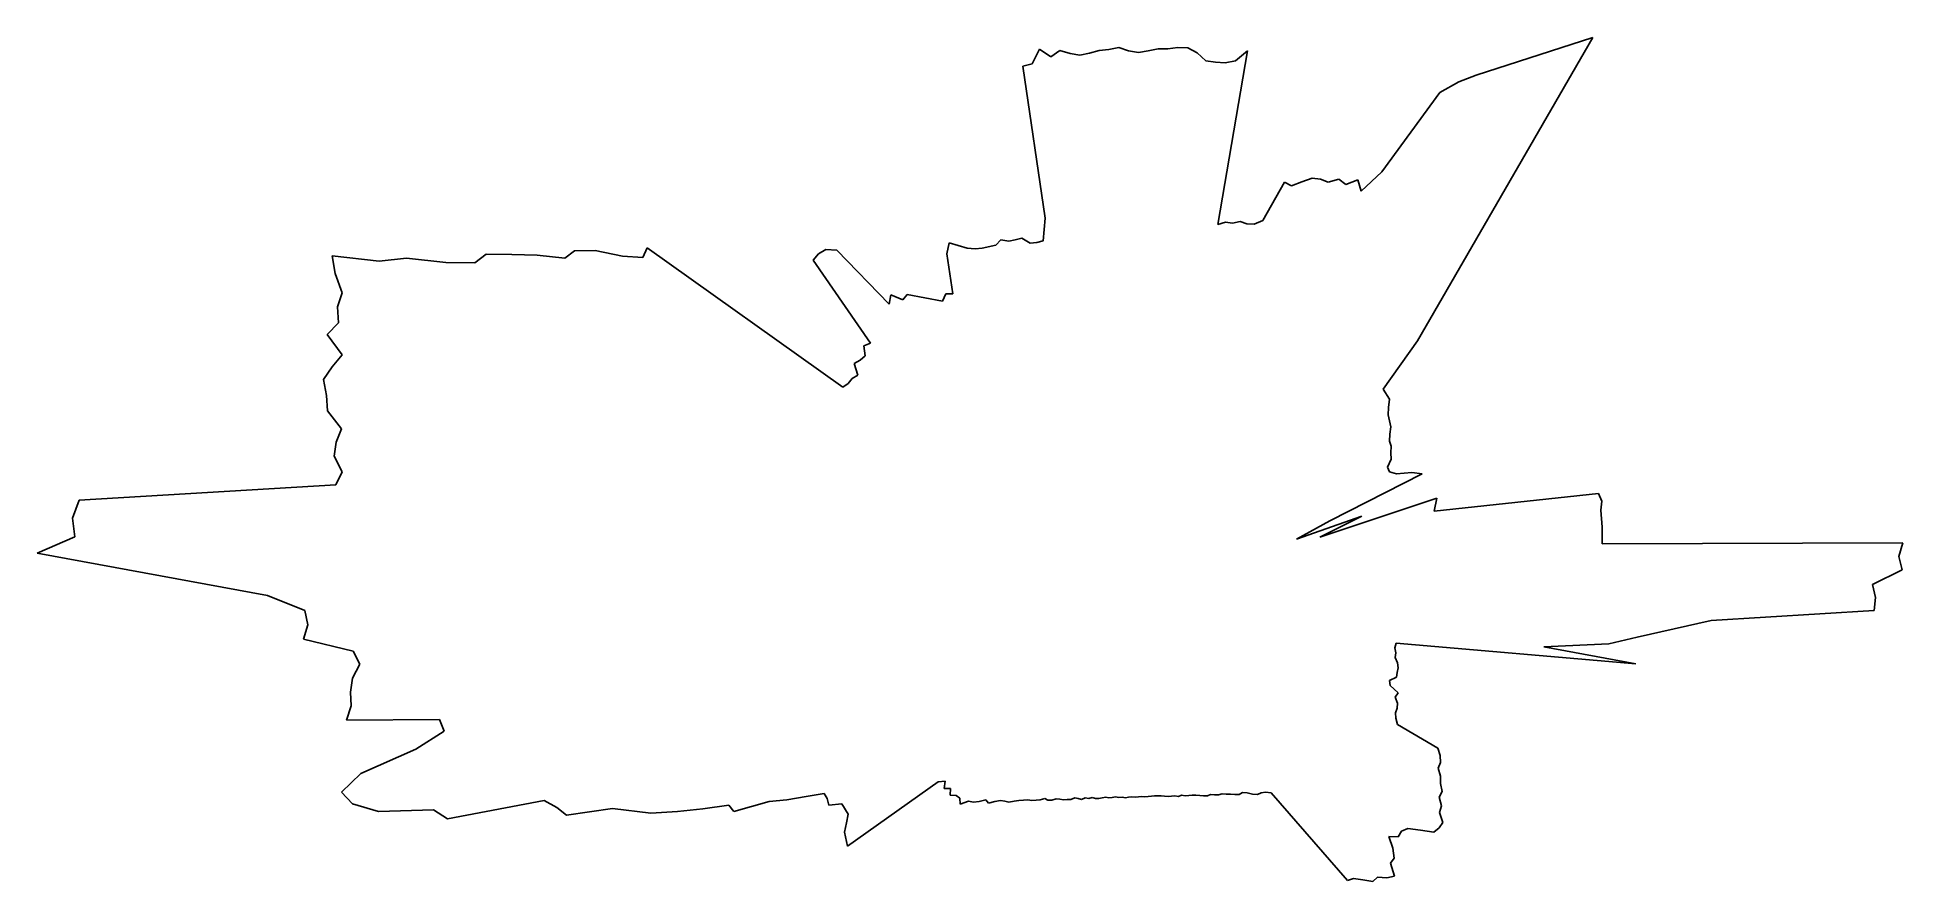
# Model space of a CAD drawing. Extents: x -7717 to 5474, y -1918 to 4053.
import ezdxf

# ---------------------------------------------------------------- set-up
doc = ezdxf.new("R2010")
doc.units = 0

msp = doc.modelspace()

# ---------------------------------------------------------------- linework, layer by layer
at = {"layer": 'drawinglayer'}
for p, q in [((-681, 3865), (-629, 3970)), ((-629, 3970), (-550, 3915)), ((-550, 3915), (-486, 3961)), ((-486, 3961), (-414, 3939)), ((-276, 3941), (-208, 3960)), ((-208, 3960), (-139, 3967)), ((-139, 3967), (-69, 3981)), ((-69, 3981), (0, 3958)), ((0, 3958), (69, 3946)), ((138, 3957), (208, 3973)), ((208, 3973), (278, 3971)), ((278, 3971), (348, 3982)), ((348, 3982), (418, 3979)), ((418, 3979), (484, 3943)), ((3282, 4053), (2044, 1906)), ((2458, 3785), (3282, 4053)), ((-748, 3849), (-681, 3865)), ((-590, 2774), (-748, 3849)), ((-414, 3939), (-344, 3928)), ((-344, 3928), (-276, 3941)), ((69, 3946), (138, 3957)), ((484, 3943), (546, 3888)), ((546, 3888), (614, 3877)), ((614, 3877), (683, 3873)), ((841, 3957), (630, 2730)), ((683, 3873), (756, 3888)), ((756, 3888), (841, 3957)), ((2200, 3662), (2335, 3738)), ((2335, 3738), (2458, 3785)), ((1791, 3102), (2200, 3662)), ((1224, 3031), (1297, 3056)), ((1297, 3056), (1358, 3050)), ((1358, 3050), (1412, 3028)), ((1412, 3028), (1487, 3049)), ((1487, 3049), (1535, 3012)), ((1535, 3012), (1620, 3046)), ((1620, 3046), (1644, 2965)), ((1644, 2965), (1791, 3102)), ((949, 2757), (1103, 3029)), ((1103, 3029), (1153, 3003)), ((1153, 3003), (1224, 3031)), ((-603, 2613), (-590, 2774)), ((630, 2730), (685, 2747)), ((685, 2747), (734, 2740)), ((734, 2740), (788, 2750)), ((788, 2750), (836, 2735)), ((836, 2735), (888, 2733)), ((888, 2733), (949, 2757)), ((-5611, 2382), (-5631, 2507)), ((-5631, 2507), (-5299, 2471)), ((-4624, 2458), (-4544, 2519)), ((-4544, 2519), (-4361, 2518)), ((-4361, 2518), (-4182, 2513)), ((-4182, 2513), (-3987, 2491)), ((-3987, 2491), (-3918, 2544)), ((-3918, 2544), (-3773, 2545)), ((-3773, 2545), (-3579, 2506)), ((-3434, 2495), (-3404, 2565)), ((-3404, 2565), (-2020, 1578)), ((-2231, 2478), (-2194, 2523)), ((-2194, 2523), (-2142, 2552)), ((-2142, 2552), (-2064, 2549)), ((-2064, 2549), (-1693, 2167)), ((-1285, 2523), (-1268, 2599)), ((-1242, 2240), (-1285, 2523)), ((-1268, 2599), (-1141, 2563)), ((-1141, 2563), (-1085, 2557)), ((-1085, 2557), (-1036, 2563)), ((-1036, 2563), (-940, 2583)), ((-940, 2583), (-903, 2622)), ((-903, 2622), (-848, 2611)), ((-848, 2611), (-802, 2622)), ((-802, 2622), (-755, 2632)), ((-755, 2632), (-696, 2598)), ((-696, 2598), (-649, 2602)), ((-649, 2602), (-603, 2613)), ((-5561, 2247), (-5611, 2382)), ((-5299, 2471), (-5107, 2491)), ((-5107, 2491), (-4827, 2460)), ((-4827, 2460), (-4624, 2458)), ((-3579, 2506), (-3434, 2495)), ((-2005, 2150), (-2231, 2478)), ((-5593, 2147), (-5561, 2247)), ((-5588, 2034), (-5593, 2147)), ((-1825, 1890), (-2005, 2150)), ((-1693, 2167), (-1681, 2231)), ((-1681, 2231), (-1596, 2196)), ((-1596, 2196), (-1565, 2235)), ((-1565, 2235), (-1315, 2188)), ((-1315, 2188), (-1292, 2238)), ((-1292, 2238), (-1242, 2240)), ((-5668, 1952), (-5588, 2034)), ((-5561, 1807), (-5668, 1952)), ((-1872, 1872), (-1825, 1890)), ((-1864, 1800), (-1872, 1872)), ((2044, 1906), (1801, 1566)), ((-5694, 1633), (-5633, 1722)), ((-5633, 1722), (-5561, 1807)), ((-1940, 1747), (-1899, 1771)), ((-1914, 1664), (-1940, 1747)), ((-1899, 1771), (-1864, 1800)), ((-5673, 1520), (-5694, 1633)), ((-2020, 1578), (-1983, 1606)), ((-1983, 1606), (-1955, 1641)), ((-1955, 1641), (-1914, 1664)), ((-5664, 1412), (-5673, 1520)), ((1801, 1566), (1845, 1494)), ((1845, 1494), (1838, 1436)), ((-5567, 1285), (-5664, 1412)), ((1838, 1436), (1835, 1383)), ((1835, 1383), (1855, 1299)), ((-5618, 1092), (-5604, 1191)), ((-5604, 1191), (-5567, 1285)), ((1847, 1246), (1845, 1198)), ((1845, 1198), (1857, 1161)), ((1855, 1299), (1847, 1246)), ((-5560, 980), (-5618, 1092)), ((1856, 1071), (1830, 1014)), ((1857, 1161), (1855, 1114)), ((1855, 1114), (1856, 1071)), ((-5606, 888), (-5560, 980)), ((2075, 967), (1424, 634)), ((1830, 1014), (1844, 981)), ((1844, 981), (1895, 966)), ((1895, 966), (2002, 976)), ((2002, 976), (2075, 967)), ((-7422, 780), (-5606, 888)), ((1352, 519), (2179, 793)), ((2160, 702), (3322, 828)), ((2179, 793), (2160, 702)), ((3322, 828), (3346, 773)), ((-7467, 653), (-7422, 780)), ((1188, 504), (1650, 667)), ((1650, 667), (1352, 519)), ((3346, 773), (3339, 710)), ((3339, 710), (3349, 590)), ((-7451, 521), (-7467, 653)), ((1424, 634), (1188, 504)), ((3349, 590), (3349, 530)), ((3349, 530), (3349, 471)), ((-7717, 404), (-7451, 521)), ((-6088, 106), (-7717, 404)), ((3349, 471), (5474, 479)), ((5474, 479), (5447, 381)), ((5470, 287), (5260, 184)), ((5447, 381), (5470, 287)), ((5260, 184), (5281, 92)), ((-5824, 0), (-6088, 106)), ((-5804, -101), (-5824, 0)), ((5281, 92), (5271, 0)), ((-5834, -204), (-5804, -101)), ((4120, -72), (3597, -189)), ((5271, 0), (4120, -72)), ((-5484, -287), (-5834, -204)), ((1892, -232), (1882, -265)), ((3586, -377), (1892, -232)), ((3395, -237), (2936, -257)), ((2936, -257), (3586, -377)), ((3597, -189), (3395, -237)), ((-5488, -480), (-5436, -380)), ((-5436, -380), (-5484, -287)), ((1882, -265), (1890, -299)), ((1890, -299), (1885, -332)), ((1885, -332), (1902, -370)), ((1902, -370), (1907, -405)), ((-5502, -578), (-5488, -480)), ((1895, -473), (1846, -495)), ((1846, -495), (1850, -531)), ((1900, -439), (1895, -473)), ((1907, -405), (1900, -439)), ((-5497, -675), (-5502, -578)), ((1850, -531), (1906, -583)), ((1906, -583), (1886, -613)), ((1886, -613), (1902, -655)), ((1902, -655), (1899, -691)), ((-5531, -777), (-5497, -675)), ((-4873, -772), (-5531, -777)), ((-4840, -853), (-4873, -772)), ((1899, -691), (1887, -725)), ((1887, -725), (1889, -763)), ((1889, -763), (1901, -807)), ((-5040, -980), (-4840, -853)), ((1901, -807), (2187, -974)), ((-5429, -1154), (-5040, -980)), ((2187, -974), (2202, -1027)), ((2202, -1027), (2206, -1076)), ((-5567, -1285), (-5429, -1154)), ((2206, -1076), (2189, -1115)), ((2189, -1115), (2206, -1173)), ((2206, -1173), (2206, -1223)), ((-5487, -1368), (-5567, -1285)), ((-2279, -1316), (-2416, -1339)), ((-2153, -1294), (-2279, -1316)), ((-2131, -1331), (-2153, -1294)), ((-1347, -1212), (-1988, -1668)), ((-1296, -1208), (-1347, -1212)), ((-1304, -1259), (-1296, -1208)), ((-1260, -1260), (-1304, -1259)), ((-1262, -1307), (-1260, -1260)), ((-1220, -1308), (-1262, -1307)), ((-1194, -1327), (-1220, -1308)), ((-92, -1318), (-116, -1323)), ((-69, -1322), (-92, -1318)), ((23, -1318), (0, -1320)), ((46, -1321), (23, -1318)), ((92, -1317), (69, -1319)), ((115, -1319), (92, -1317)), ((138, -1317), (115, -1319)), ((161, -1314), (138, -1317)), ((184, -1312), (161, -1314)), ((208, -1312), (184, -1312)), ((231, -1310), (208, -1312)), ((255, -1313), (231, -1310)), ((279, -1315), (255, -1313)), ((303, -1314), (279, -1315)), ((327, -1311), (303, -1314)), ((353, -1316), (327, -1311)), ((375, -1307), (353, -1316)), ((401, -1310), (375, -1307)), ((425, -1308), (401, -1310)), ((450, -1306), (425, -1308)), ((475, -1306), (450, -1306)), ((503, -1309), (475, -1306)), ((530, -1312), (503, -1309)), ((557, -1312), (530, -1312)), ((579, -1301), (557, -1312)), ((607, -1303), (579, -1301)), ((635, -1303), (607, -1303)), ((661, -1298), (635, -1303)), ((691, -1300), (661, -1298)), ((720, -1300), (691, -1300)), ((752, -1302), (720, -1300)), ((782, -1302), (752, -1302)), ((805, -1288), (782, -1302)), ((838, -1291), (805, -1288)), ((876, -1299), (838, -1291)), ((911, -1301), (876, -1299)), ((938, -1291), (911, -1301)), ((968, -1285), (938, -1291)), ((1008, -1290), (968, -1285)), ((1547, -1910), (1008, -1290)), ((2217, -1280), (2197, -1320)), ((2206, -1223), (2217, -1280)), ((-5305, -1421), (-5487, -1368)), ((-4916, -1410), (-5305, -1421)), ((-4817, -1473), (-4916, -1410)), ((-4133, -1343), (-4817, -1473)), ((-4044, -1393), (-4133, -1343)), ((-3974, -1447), (-4044, -1393)), ((-3650, -1401), (-3974, -1447)), ((-3379, -1434), (-3650, -1401)), ((-3191, -1421), (-3379, -1434)), ((-3011, -1404), (-3191, -1421)), ((-2826, -1378), (-3011, -1404)), ((-2791, -1422), (-2826, -1378)), ((-2542, -1352), (-2791, -1422)), ((-2416, -1339), (-2542, -1352)), ((-2120, -1377), (-2131, -1331)), ((-2027, -1367), (-2120, -1377)), ((-1983, -1441), (-2027, -1367)), ((-1995, -1503), (-1983, -1441)), ((-1190, -1369), (-1194, -1327)), ((-1131, -1348), (-1190, -1369)), ((-1097, -1355), (-1131, -1348)), ((-1056, -1351), (-1097, -1355)), ((-1010, -1340), (-1056, -1351)), ((-990, -1363), (-1010, -1340)), ((-946, -1351), (-990, -1363)), ((-907, -1345), (-946, -1351)), ((-876, -1349), (-907, -1345)), ((-847, -1356), (-876, -1349)), ((-810, -1348), (-847, -1356)), ((-776, -1344), (-810, -1348)), ((-744, -1341), (-776, -1344)), ((-712, -1339), (-744, -1341)), ((-685, -1344), (-712, -1339)), ((-654, -1341), (-685, -1344)), ((-625, -1340), (-654, -1341)), ((-592, -1330), (-625, -1340)), ((-570, -1342), (-592, -1330)), ((-542, -1341), (-570, -1342)), ((-512, -1333), (-542, -1341)), ((-486, -1334), (-512, -1333)), ((-461, -1339), (-486, -1334)), ((-434, -1336), (-461, -1339)), ((-409, -1337), (-434, -1336)), ((-380, -1326), (-409, -1337)), ((-356, -1329), (-380, -1326)), ((-333, -1337), (-356, -1329)), ((-306, -1325), (-333, -1337)), ((-282, -1329), (-306, -1325)), ((-257, -1323), (-282, -1329)), ((-235, -1330), (-257, -1323)), ((-211, -1330), (-235, -1330)), ((-186, -1326), (-211, -1330)), ((-162, -1320), (-186, -1326)), ((-139, -1325), (-162, -1320)), ((-116, -1323), (-139, -1325)), ((-46, -1321), (-69, -1322)), ((-23, -1326), (-46, -1321)), ((0, -1320), (-23, -1326)), ((69, -1319), (46, -1321)), ((2197, -1320), (2213, -1383)), ((2213, -1383), (2199, -1428)), ((2199, -1428), (2222, -1499)), ((-2008, -1569), (-1995, -1503)), ((-1988, -1668), (-2008, -1569)), ((1929, -1562), (1907, -1600)), ((1974, -1542), (1929, -1562)), ((2064, -1555), (1974, -1542)), ((2159, -1569), (2064, -1555)), ((2196, -1538), (2159, -1569)), ((2222, -1499), (2196, -1538)), ((1907, -1600), (1839, -1599)), ((1839, -1599), (1868, -1682)), ((1868, -1682), (1877, -1751)), ((1877, -1751), (1851, -1787)), ((1851, -1787), (1880, -1880)), ((1591, -1896), (1547, -1910)), ((1657, -1906), (1591, -1896)), ((1727, -1918), (1657, -1906)), ((1760, -1887), (1727, -1918)), ((1827, -1892), (1760, -1887)), ((1880, -1880), (1827, -1892))]:
    msp.add_line(p, q, dxfattribs=at)

doc.saveas('drawing.dxf')
